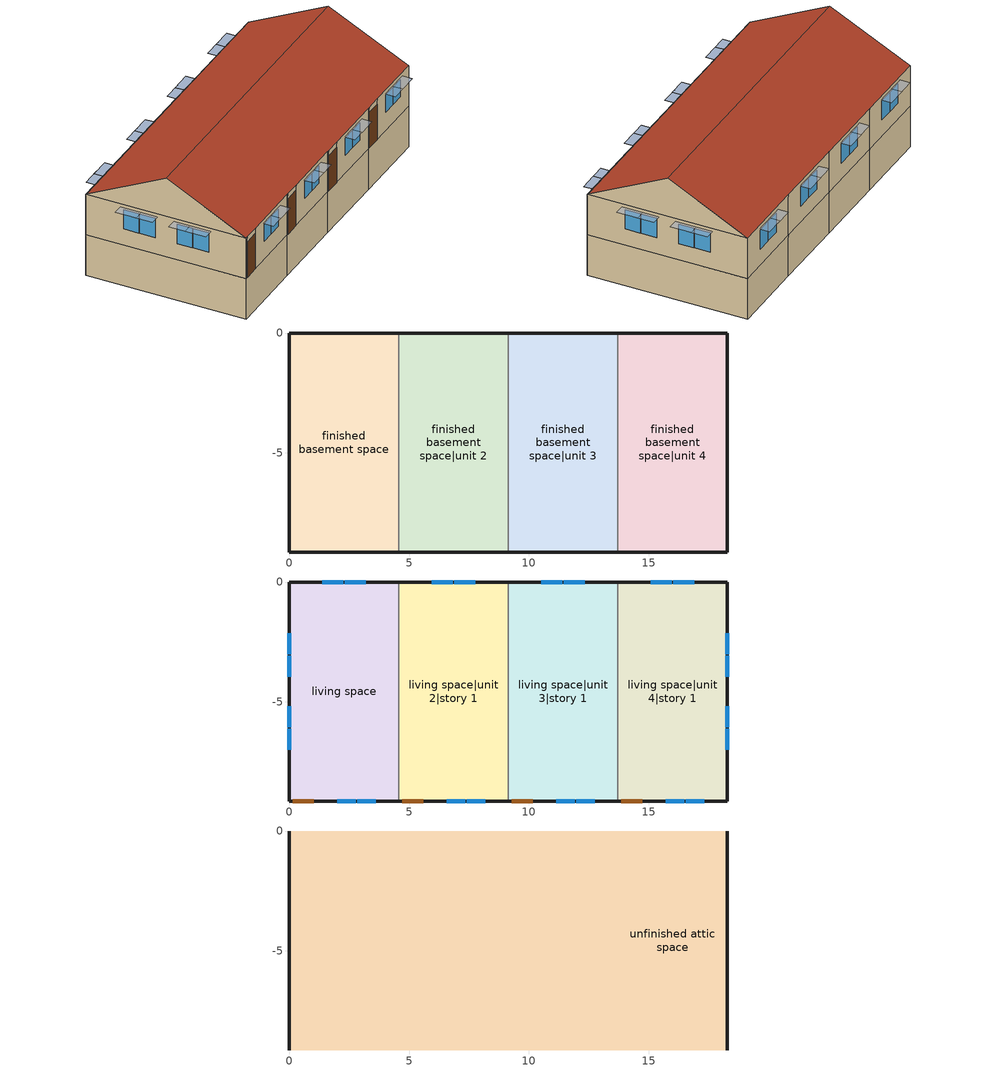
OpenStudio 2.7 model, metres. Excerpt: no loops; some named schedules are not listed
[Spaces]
finished basement space
 floor foundation (FloorFndGrndFinB 1): 0,-9.14 0,0 4.57,0 4.57,-9.14 z-2.44
 wall foundation (WallFndGrndFinB 1): 4.57,0 0,0 0,-9.14 4.57,-9.14 z-2.44:0
 wall to finished basement space|unit 2 (WallIntFinUninsFin): 4.57,-9.14 4.57,0 z-2.44:0
finished basement space|unit 2
 floor foundation (FloorFndGrndFinB): 4.57,-9.14 4.57,0 9.14,0 9.14,-9.14 z-2.44
 wall foundation (WallFndGrndFinB): 4.57,-9.14 9.14,-9.14 / 9.14,0 4.57,0 z-2.44:0
 wall to finished basement space|unit 3 (WallIntFinUninsFin Reversed): 9.14,-9.14 9.14,0 z-2.44:0
finished basement space|unit 3
 floor foundation (FloorFndGrndFinB 2): 9.14,-9.14 9.14,0 13.72,0 13.72,-9.14 z-2.44
 wall foundation (WallFndGrndFinB 2): 9.14,-9.14 13.72,-9.14 / 13.72,0 9.14,0 z-2.44:0
 wall to finished basement space|unit 4 (WallIntFinUninsFin Reversed): 13.72,-9.14 13.72,0 z-2.44:0
finished basement space|unit 4
 floor foundation (FloorFndGrndFinB 3): 13.72,-9.14 13.72,0 18.29,0 18.29,-9.14 z-2.44
 wall foundation (WallFndGrndFinB 3): 13.72,-9.14 18.29,-9.14 18.29,0 13.72,0 z-2.44:0
living space
 floor to finished basement space (FloorFinUninsFin): 0,-9.14 0,0 4.57,0 4.57,-9.14 z0
 wall outside (WallExtInsFin): 4.57,0 0,0 0,-9.14 0.13,-9.14 1.05,-9.14 4.57,-9.14 z0:2.44
 wall to living space|unit 2|story 1 (WallIntFinUninsFin Reversed): 4.57,-9.14 4.57,0 z0:2.44
 window (WindowConstruction): 2,-9.14 2.78,-9.14 / 2.84,-9.14 3.62,-9.14 z1.1:2.13; 3.18,0 2.32,0 / 2.26,0 1.39,0 / 0,-2.15 0,-3.02 / 0,-3.08 0,-3.95 / 0,-5.2 0,-6.07 / 0,-6.13 0,-6.99 z0.98:2.13
 door (Door): 0.15,-9.14 1.02,-9.14 z0:2.13
living space|unit 2|story 1
 floor to finished basement space|unit 2 (FloorFinUninsFin): 4.57,-9.14 4.57,0 9.14,0 9.14,-9.14 z0
 wall outside (WallExtInsFin): 9.14,0 4.57,0 / 4.57,-9.14 4.7,-9.14 5.62,-9.14 9.14,-9.14 z0:2.44
 wall to living space|unit 3|story 1 (WallIntFinUninsFin Reversed): 9.14,-9.14 9.14,0 z0:2.44
 window (WindowConstruction): 6.58,-9.14 7.35,-9.14 / 7.41,-9.14 8.19,-9.14 z1.1:2.13; 7.76,0 6.89,0 / 6.83,0 5.96,0 z0.98:2.13
 door (Door): 4.72,-9.14 5.6,-9.14 z0:2.13
living space|unit 3|story 1
 floor to finished basement space|unit 3 (FloorFinUninsFin): 9.14,-9.14 9.14,0 13.72,0 13.72,-9.14 z0
 wall outside (WallExtInsFin): 13.72,0 9.14,0 / 9.14,-9.14 9.27,-9.14 10.19,-9.14 13.72,-9.14 z0:2.44
 wall to living space|unit 4|story 1 (WallIntFinUninsFin): 13.72,-9.14 13.72,0 z0:2.44
 window (WindowConstruction): 11.15,-9.14 11.92,-9.14 / 11.98,-9.14 12.76,-9.14 z1.1:2.13; 12.33,0 11.46,0 / 11.4,0 10.53,0 z0.98:2.13
 door (Door): 9.3,-9.14 10.17,-9.14 z0:2.13
living space|unit 4|story 1
 floor to finished basement space|unit 4 (FloorFinUninsFin): 13.72,-9.14 13.72,0 18.29,0 18.29,-9.14 z0
 wall outside (WallExtInsFin): 13.72,-9.14 13.84,-9.14 14.76,-9.14 18.29,-9.14 18.29,0 13.72,0 z0:2.44
 window (WindowConstruction): 15.72,-9.14 16.5,-9.14 / 16.56,-9.14 17.33,-9.14 z1.1:2.13; 16.9,0 16.03,0 / 15.97,0 15.1,0 / 18.29,-6.99 18.29,-6.13 / 18.29,-6.07 18.29,-5.2 / 18.29,-3.95 18.29,-3.08 / 18.29,-3.02 18.29,-2.15 z0.98:2.13
 door (Door): 13.87,-9.14 14.74,-9.14 z0:2.13
unfinished attic space
 floor to living space (FloorFinInsUnfinAttic): 4.57,0 4.57,-9.14 0,-9.14 0,0 z2.44
 floor to living space|unit 2|story 1 (FloorFinInsUnfinAttic): 9.14,0 9.14,-9.14 4.57,-9.14 4.57,0 z2.44
 floor to living space|unit 4|story 1 (FloorFinInsUnfinAttic): 18.29,0 18.29,-9.14 13.72,-9.14 13.72,0 z2.44
 floor to living space|unit 3|story 1 (FloorFinInsUnfinAttic): 13.72,0 13.72,-9.14 9.14,-9.14 9.14,0 z2.44
 wall outside (WallExtUninsUnfin): 0,-4.57,4.72 0,0,2.44 0,-9.14,2.44; 18.29,-4.57,4.72 18.29,-9.14,2.44 18.29,0,2.44
 roof outside (RoofUnfinInsExt): 0,-4.57,4.72 18.29,-4.57,4.72 18.29,0,2.44 0,0,2.44; 18.29,-4.57,4.72 0,-4.57,4.72 0,-9.14,2.44 18.29,-9.14,2.44
shading: 11.31,0 12.48,0 12.48,0.61 11.31,0.61 z2.29; 3.77,-9.14 2.69,-9.14 2.69,-9.75 3.77,-9.75 z2.29; 2.16,0 3.34,0 3.34,0.61 2.16,0.61 z2.29; 12.91,-9.14 11.83,-9.14 11.83,-9.75 12.91,-9.75 z2.29; 17.48,-9.14 16.4,-9.14 16.4,-9.75 17.48,-9.75 z2.29; 6.74,0 7.91,0 7.91,0.61 6.74,0.61 z2.29; 7.5,-9.14 6.42,-9.14 6.42,-9.75 7.5,-9.75 z2.29; 16.65,-9.14 15.57,-9.14 15.57,-9.75 16.65,-9.75 z2.29; 0,-7.15 0,-5.97 -0.61,-5.97 -0.61,-7.15 z2.29; 12.08,-9.14 11,-9.14 11,-9.75 12.08,-9.75 z2.29; 8.34,-9.14 7.26,-9.14 7.26,-9.75 8.34,-9.75 z2.29; 2.93,-9.14 1.85,-9.14 1.85,-9.75 2.93,-9.75 z2.29; 1.24,0 2.41,0 2.41,0.61 1.24,0.61 z2.29; 5.81,0 6.98,0 6.98,0.61 5.81,0.61 z2.29; 15.88,0 17.05,0 17.05,0.61 15.88,0.61 z2.29; 0,-6.22 0,-5.05 -0.61,-5.05 -0.61,-6.22 z2.29; 14.95,0 16.12,0 16.12,0.61 14.95,0.61 z2.29; 10.38,0 11.55,0 11.55,0.61 10.38,0.61 z2.29; 0,-3.17 0,-2 -0.61,-2 -0.61,-3.17 z2.29; 0,-4.1 0,-2.93 -0.61,-2.93 -0.61,-4.1 z2.29; 18.29,-5.97 18.29,-7.15 18.9,-7.15 18.9,-5.97 z2.29; 18.29,-5.05 18.29,-6.22 18.9,-6.22 18.9,-5.05 z2.29; 18.29,-2.93 18.29,-4.1 18.9,-4.1 18.9,-2.93 z2.29; 18.29,-2 18.29,-3.17 18.9,-3.17 18.9,-2 z2.29
[Building]
Building 1: North Axis {deg}=0; Standards Number of Stories=2; Standards Number of Above Ground Stories=1; Standards Building Type=singlefamilyattached; Standards Number of Living Units=4
[Site]
Denver Intl Ap_CO_USA: Latitude {deg}=39.83; Longitude {deg}=-104.65; Time Zone {hr}=-7; Elevation {m}=1650; Terrain=Suburbs
[ClimateZones]
Climate Zone Institution Name 2=Building America; Climate Zone Document Year 2=0; Climate Zone Value 2=Cold
[Site:WaterMainsTemperature]
Calculation Method=Correlation; Annual Average Outdoor Air Temperature {C}=10.8753; Maximum Difference In Monthly Average Outdoor Air Temperatures {deltaC}=23.1524
[Site:GroundTemperature:Deep]
10.8753, 10.8753, 10.8753, 10.8753, 10.8753, 10.8753, 10.8753, 10.8753, 10.8753, 10.8753, 10.8753, 10.8753
[Material] Roughness=Rough
Name | Thickness {m} | Conductivity {W/m-K} | Density {kg/m3} | Specific Heat {J/kg-K} | Thermal Absorptance | Solar Absorptance | Visible Absorptance
FloorUAAdditionalCeilingIns | 0.12827 | 0.0411113 | 16.02 | 1046.75
FloorUATrussandIns | 0.0889 | 0.0436674 | 50.7834 | 1165.1
Drywall 0.5 in. | 0.0127 | 0.160291 | 801 | 837.4 | 0.9 | 0.5 | 0.1
Asphalt Shingles, Medium | 0.009525 | 0.162714 | 1121.4 | 1465.45 | 0.91 | 0.85 | 0.85
RoofSheathing | 0.01905 | 0.115458 | 512.64 | 1214.23
RoofUARoofIns | 0.18415 | 8.02397 | 37.0049 | 1207.88
FoundationIntVertIns; FoundationIntVertIns 1; FoundationIntVertIns 2; FoundationIntVertIns 3 | 0.00233153 | 0.029427 | 32.04 | 1214.23
FoundationExtVertIns; FoundationExtVertIns 1; FoundationExtVertIns 2; FoundationExtVertIns 3 | 0.051816 | 0.029427 | 32.04 | 1214.23
Concrete 8.0 in. | 0.2032 | 1.31141 | 2242.8 | 837.4 | 0.9
Concrete 4.0 in. | 0.1016 | 1.31141 | 2242.8 | 837.4 | 0.9
FloorFinStudAndAirFloor | 0.1397 | 0.557395 | 67.691 | 1210.98
Wood Floor | 0.015875 | 0.115458 | 544.68 | 1214.23
Floor Covering | 0.0127 | 0.0433444 | 54.468 | 1339.84 | 0.9 | 0.9
Vinyl, Light | 0.009525 | 0.089435 | 177.822 | 1046.75 | 0.9 | 0.3 | 0.3
WallSheathing | 0.0127 | 0.115458 | 512.64 | 1214.23
WallStudAndCavity | 0.0889 | 0.054245 | 162.403 | 1178.92
WallStudAndCavity 1 | 0.0889 | 0.393744 | 83.0341 | 1211.67
WallStudAndCavity 2 | 0.0889 | 0.396154 | 83.0341 | 1211.67
residential furniture material finished basement space|unit 2 | 0.1524 | 0.115458 | 640.8 | 1214.23 | 0.9 | 0.6 | 0.1
DoorMaterial | 0.04445 | 0.0612267 | 512.64 | 1214.23
[Construction]
FloorFinInsUnfinAttic: FloorUAAdditionalCeilingIns, FloorUATrussandIns, Drywall 0.5 in.
RoofUnfinInsExt: Asphalt Shingles, Medium, RoofSheathing, RoofUARoofIns
WallFndGrndFinB; WallFndGrndFinB 1; WallFndGrndFinB 2; WallFndGrndFinB 3: Concrete 8.0 in.
FloorFndGrndFinB; FloorFndGrndFinB 1; FloorFndGrndFinB 2; FloorFndGrndFinB 3: Concrete 4.0 in.
FloorFinUninsFin: Drywall 0.5 in., FloorFinStudAndAirFloor, RoofSheathing, Wood Floor, Floor Covering
WallExtInsFin: Vinyl, Light, WallSheathing, WallStudAndCavity, Drywall 0.5 in.
WallExtUninsUnfin: Vinyl, Light, WallSheathing, WallStudAndCavity 1
WallIntFinUninsFin: Vinyl, Light, WallStudAndCavity 2, Drywall 0.5 in.
WallIntFinUninsFin Reversed: Drywall 0.5 in., WallStudAndCavity 2, Vinyl, Light
residential furniture construction finished basement space|unit 2; residential furniture construction living space; residential furniture construction living space|unit 2|story 1; residential furniture construction living space|unit 4|story 1; residential furniture construction living space|unit 3|story 1; residential furniture construction finished basement space; residential furniture construction finished basement space|unit 3; residential furniture construction finished basement space|unit 4: residential furniture material finished basement space|unit 2
WindowConstruction: WindowMaterial
Door: DoorMaterial
[WindowMaterial:Shade]
CoolingShade: Solar Transmittance=0.999; Solar Reflectance=0.00099; Visible Transmittance=0.999; Visible Reflectance=0.00099; Thermal Hemispherical Emissivity=1e-005; Thermal Transmittance=0.999; Thickness {m}=0.0001; Conductivity {W/m-K}=10000; Shade to Glass Distance {m}=0.001; Top Opening Multiplier=0; Bottom Opening Multiplier=0; Left-Side Opening Multiplier=0; Right-Side Opening Multiplier=0; Airflow Permeability=0
[WindowMaterial:SimpleGlazingSystem]
WindowMaterial: U-Factor {W/m2-K}=2.10086; Solar Heat Gain Coefficient=0.21
[ThermalZone] Use Ideal Air Loads=No
Name | Thermostat
living zone | living zone temperature setpoint
living zone|unit 2 | living zone|unit 2 temperature setpoint
living zone|unit 3 | living zone|unit 3 temperature setpoint
living zone|unit 4 | living zone|unit 4 temperature setpoint
finished basement zone | finished basement zone temperature setpoint
finished basement zone|unit 2 | finished basement zone|unit 2 temperature setpoint
finished basement zone|unit 3 | finished basement zone|unit 3 temperature setpoint
finished basement zone|unit 4 | finished basement zone|unit 4 temperature setpoint
unfinished attic zone
[Sizing:Zone]
unfinished attic zone: Zone Cooling Design Supply Air Temperature Input Method=SupplyAirTemperature; Zone Cooling Design Supply Air Temperature {C}=14; Zone Cooling Design Supply Air Temperature Difference {deltaC}=11.11; Zone Heating Design Supply Air Temperature Input Method=SupplyAirTemperature; Zone Heating Design Supply Air Temperature {C}=40; Zone Heating Design Supply Air Temperature Difference {deltaC}=11.11; Zone Cooling Design Supply Air Humidity Ratio {kg-H2O/kg-air}=0.0085; Zone Heating Design Supply Air Humidity Ratio {kg-H2O/kg-air}=0.008; Cooling Design Air Flow Method=DesignDay; Heating Design Air Flow Method=DesignDay; Account for Dedicated Outdoor Air System=No; Dedicated Outdoor Air System Control Strategy=NeutralSupplyAir; Dedicated Outdoor Air Low Setpoint Temperature for Design {C}=autosize; Dedicated Outdoor Air High Setpoint Temperature for Design {C}=autosize
[Space]
Name | Space Type | Thermal Zone | Building Unit
living space | Space Type 1 | living zone | unit 1
living space|unit 2|story 1 | Space Type 1 | living zone|unit 2 | unit 2
living space|unit 3|story 1 | Space Type 1 | living zone|unit 3 | unit 3
living space|unit 4|story 1 | Space Type 1 | living zone|unit 4 | unit 4
finished basement space | Space Type 2 | finished basement zone | unit 1
finished basement space|unit 2 | Space Type 2 | finished basement zone|unit 2 | unit 2
finished basement space|unit 3 | Space Type 2 | finished basement zone|unit 3 | unit 3
finished basement space|unit 4 | Space Type 2 | finished basement zone|unit 4 | unit 4
unfinished attic space | Space Type 3 | unfinished attic zone
[SpaceType]
Name | Standards Space Type
Space Type 1 | living
Space Type 2 | finished basement
Space Type 3 | unfinished attic
[BuildingUnit] Building Unit Type=Residential
unit 1; unit 2; unit 3; unit 4
[Foundation:Kiva] Interior Vertical Insulation Depth {m}=2.4384; Exterior Vertical Insulation Depth {m}=2.4384; Wall Height Above Grade {m}=0.2032; Wall Depth Below Slab {m}=0.2032
Name | Interior Vertical Insulation Material | Exterior Vertical Insulation Material
Foundation Kiva 1 | FoundationIntVertIns | FoundationExtVertIns
Foundation Kiva 2 | FoundationIntVertIns 1 | FoundationExtVertIns 1
Foundation Kiva 3 | FoundationIntVertIns 2 | FoundationExtVertIns 2
Foundation Kiva 4 | FoundationIntVertIns 3 | FoundationExtVertIns 3
[Foundation:Kiva:Settings]
Soil Conductivity {W/m-K}=1.731; Soil Density {kg/m3}=1842.3; Soil Specific Heat {J/kg-K}=418.7; Ground Solar Absorptivity=0.9; Ground Thermal Absorptivity=0.9; Ground Surface Roughness {m}=0.03; Far-Field Width {m}=40; Deep-Ground Boundary Condition=ZeroFlux; Deep-Ground Depth {m}=40; Minimum Cell Dimension {m}=0.02; Maximum Cell Growth Coefficient=1.5; Simulation Timestep=Hourly
[SurfaceProperty:ExposedFoundationPerimeter] Exposed Perimeter Calculation Method=TotalExposedPerimeter
Name | Total Exposed Perimeter {m}
Surface 55; Surface 61 | 9.144
Surface 45; Surface 67 | 18.288
[InternalMass:Definition] Design Level Calculation Method=SurfaceArea; Surface Area {m2}=16.7225
Name | Construction
residential furniture mass finished basement space|unit 2 | residential furniture construction finished basement space|unit 2
residential furniture mass living space | residential furniture construction living space
residential furniture mass living space|unit 2|story 1 | residential furniture construction living space|unit 2|story 1
residential furniture mass living space|unit 4|story 1 | residential furniture construction living space|unit 4|story 1
residential furniture mass living space|unit 3|story 1 | residential furniture construction living space|unit 3|story 1
residential furniture mass finished basement space | residential furniture construction finished basement space
residential furniture mass finished basement space|unit 3 | residential furniture construction finished basement space|unit 3
residential furniture mass finished basement space|unit 4 | residential furniture construction finished basement space|unit 4
[InternalMass] Multiplier=1
Name | Internal Mass Definition | Space or SpaceType
residential furniture mass finished basement space|unit 2 | residential furniture mass finished basement space|unit 2 | finished basement space|unit 2
residential furniture mass living space | residential furniture mass living space | living space
residential furniture mass living space|unit 2|story 1 | residential furniture mass living space|unit 2|story 1 | living space|unit 2|story 1
residential furniture mass living space|unit 4|story 1 | residential furniture mass living space|unit 4|story 1 | living space|unit 4|story 1
residential furniture mass living space|unit 3|story 1 | residential furniture mass living space|unit 3|story 1 | living space|unit 3|story 1
residential furniture mass finished basement space | residential furniture mass finished basement space | finished basement space
residential furniture mass finished basement space|unit 3 | residential furniture mass finished basement space|unit 3 | finished basement space|unit 3
residential furniture mass finished basement space|unit 4 | residential furniture mass finished basement space|unit 4 | finished basement space|unit 4
[ShadingControl]
WindowShadingControl: Shading Type=InteriorShade; Shading Device Material=CoolingShade; Shading Control Type=OnIfScheduleAllows; Schedule=Window shading schedule; Shading Control Is Scheduled=Yes
[ThermostatSetpoint:DualSetpoint] Heating Setpoint Temperature Schedule=residential heating setpoint; Cooling Setpoint Temperature Schedule=residential cooling setpoint
living zone temperature setpoint; finished basement zone|unit 3 temperature setpoint; finished basement zone temperature setpoint; finished basement zone|unit 2 temperature setpoint; finished basement zone|unit 4 temperature setpoint; living zone|unit 2 temperature setpoint; living zone|unit 3 temperature setpoint; living zone|unit 4 temperature setpoint
[SpaceInfiltration:EffectiveLeakageArea]
res infil|unfinished attic space: Space or SpaceType=unfinished attic space; Schedule=Always On Discrete; Effective Air Leakage Area {cm2}=5568.61; Stack Coefficient=0.000158866; Wind Coefficient=7.66677e-05
[EnergyManagementSystem:Sensor]
Name | Output Variable or Output Meter | Output Variable or Output Meter Index Key
res_nv_pb_s | Site Outdoor Air Barometric Pressure
res_af_vw_s | Site Wind Speed
res_nv_wt_s | Site Outdoor Air Humidity Ratio
res_nv_1_nva_s | Schedule Value | res nv_1 avail schedule
res_nv_1_sp_s | Schedule Value | res nv_1 temp schedule
res_infil_1_range_sch_s | Schedule Value | res mv_1 range exhaust schedule
res_infil_1_bath_sch_s | Schedule Value | res mv_1 bath exhaust schedule
res_infil_1_wh_sch_s; res_infil_2_wh_sch_s; res_infil_3_wh_sch_s; res_infil_4_wh_sch_s | Schedule Value | Always On Discrete
res_nv_2_nva_s | Schedule Value | res nv_2 avail schedule
res_nv_2_sp_s | Schedule Value | res nv_2 temp schedule
res_infil_2_range_sch_s | Schedule Value | res mv_2 range exhaust schedule
res_infil_2_bath_sch_s | Schedule Value | res mv_2 bath exhaust schedule
res_nv_3_nva_s | Schedule Value | res nv_3 avail schedule
res_nv_3_sp_s | Schedule Value | res nv_3 temp schedule
res_infil_3_range_sch_s | Schedule Value | res mv_3 range exhaust schedule
res_infil_3_bath_sch_s | Schedule Value | res mv_3 bath exhaust schedule
res_nv_4_nva_s | Schedule Value | res nv_4 avail schedule
res_nv_4_sp_s | Schedule Value | res nv_4 temp schedule
res_infil_4_range_sch_s | Schedule Value | res mv_4 range exhaust schedule
res_infil_4_bath_sch_s | Schedule Value | res mv_4 bath exhaust schedule
[SpaceInfiltration:DesignFlowRate] Schedule=Always On Discrete; Design Flow Rate Calculation Method=Flow/Space; Design Flow Rate {m3/s}=0
Name | Space or SpaceType
res nv_1 flow; res infil_1 flow | living space
res nv_2 flow; res infil_2 flow | living space|unit 2|story 1
res nv_3 flow; res infil_3 flow | living space|unit 3|story 1
res nv_4 flow; res infil_4 flow | living space|unit 4|story 1
[EnergyManagementSystem:Actuator]
Name | Actuated Component | Actuated Component Type | Actuated Component Control Type
res_nv_1_flow_act | res nv_1 flow | Zone Infiltration | Air Exchange Flow Rate
res_infil_1_house_fan_act | res infil_1 house fan | ElectricEquipment | Electric Power Level
res_infil_1_range_fan_act | res infil_1 range fan | ElectricEquipment | Electric Power Level
res_infil_1_bath_fan_act | res infil_1 bath fan | ElectricEquipment | Electric Power Level
res_infil_1_flow_act | res infil_1 flow | Zone Infiltration | Air Exchange Flow Rate
res_nv_2_flow_act | res nv_2 flow | Zone Infiltration | Air Exchange Flow Rate
res_infil_2_house_fan_act | res infil_2 house fan | ElectricEquipment | Electric Power Level
res_infil_2_range_fan_act | res infil_2 range fan | ElectricEquipment | Electric Power Level
res_infil_2_bath_fan_act | res infil_2 bath fan | ElectricEquipment | Electric Power Level
res_infil_2_flow_act | res infil_2 flow | Zone Infiltration | Air Exchange Flow Rate
res_nv_3_flow_act | res nv_3 flow | Zone Infiltration | Air Exchange Flow Rate
res_infil_3_house_fan_act | res infil_3 house fan | ElectricEquipment | Electric Power Level
res_infil_3_range_fan_act | res infil_3 range fan | ElectricEquipment | Electric Power Level
res_infil_3_bath_fan_act | res infil_3 bath fan | ElectricEquipment | Electric Power Level
res_infil_3_flow_act | res infil_3 flow | Zone Infiltration | Air Exchange Flow Rate
res_nv_4_flow_act | res nv_4 flow | Zone Infiltration | Air Exchange Flow Rate
res_infil_4_house_fan_act | res infil_4 house fan | ElectricEquipment | Electric Power Level
res_infil_4_range_fan_act | res infil_4 range fan | ElectricEquipment | Electric Power Level
res_infil_4_bath_fan_act | res infil_4 bath fan | ElectricEquipment | Electric Power Level
res_infil_4_flow_act | res infil_4 flow | Zone Infiltration | Air Exchange Flow Rate
[EnergyManagementSystem:Program]
res_nv_1_program: Set Tdiff = res_af_1_tin_s-res_af_1_tt_s; Set dT = (@Abs Tdiff); Set pt = (@RhFnTdbWPb res_af_1_tt_s res_nv_wt_s res_nv_pb_s); Set NVA = 3018.4293253412534; Set Cs = 8.963020389461627e-05; Set Cw = 0.00019952631717120038; Set MNV = 0.56633693184; Set MHR = 0.0115; Set MRH = 0.7; Set temp1 = (res_nv_1_nva_s*NVA); Set SGNV = temp1*((((Cs*dT)+(Cw*(res_af_vw_s^2)))^0.5)/1000); If (res_nv_wt_s<MHR) && (pt<MRH) && (res_af_1_tin_s>res_nv_1_sp_s); Set temp2 = (res_af_1_tin_s-res_nv_1_sp_s); Set NVadj1 = temp2/(res_af_1_tin_s-res_af_1_tt_s); Set NVadj2 = (@Min NVadj1 1); Set NVadj3 = (@Max NVadj2 0); Set NVadj = SGNV*NVadj3; Set res_nv_1_flow_act = (@Min NVadj MNV); Else; Set res_nv_1_flow_act = 0; EndIf
res_ds_1_program: Set res_ds_1_lk_sup_fan_equiv = 0; Set res_ds_1_lk_ret_fan_equiv = 0
res_infil_1_program: Set p_m = 0.14; Set p_s = 0.22; Set s_m = 270; Set s_s = 370; Set z_m = 9.99744; Set z_s = 2.4384; Set f_t = (((s_m/z_m)^p_m)*((z_s/s_s)^p_s)); Set Tdiff = res_af_1_tin_s-res_af_1_tt_s; Set dT = @Abs Tdiff; Set c = 0.0209; Set Cs = 0.0471; Set Cw = 0.1406; Set n = 0.67; Set sft = (f_t*0.9); Set temp1 = ((c*Cw)*((sft*res_af_vw_s)^(2*n)))^2; Set Qn = (((c*Cs*(dT^n))^2)+temp1)^0.5; Set Tdiff = res_af_1_tin_s-res_af_1_tt_s; Set dT = @Abs Tdiff; Set QWHV = res_infil_1_wh_sch_s*0.0184; Set Qrange = res_infil_1_range_sch_s*0.0472; Set Qdryer = 0.0; Set Qbath = res_infil_1_bath_sch_s*0.0472; Set QhpwhOut = 0; Set QhpwhIn = 0; Set QductsOut = res_ds_1_lk_ret_fan_equiv; Set QductsIn = res_ds_1_lk_sup_fan_equiv; Set Qout = QWHV+Qrange+Qbath+Qdryer+QhpwhOut+QductsOut; Set Qin = QhpwhIn+QductsIn; Set Qu = (@Abs (Qout-Qin)); Set Qb = (@Min Qout Qin); Set faneff_wh = 0.9438948864000002; Set res_infil_1_house_fan_act = (QWHV*300)/faneff_wh; Set faneff_sp = 0.4719474432000001; Set res_infil_1_range_fan_act = (Qrange*300)/faneff_sp; Set res_infil_1_bath_fan_act = (Qbath*300)/faneff_sp; Set Q_acctd_for_elsewhere = QhpwhOut+QhpwhIn+QductsOut+QductsIn; Set res_infil_1_flow_act = (((Qu^2)+(Qn^2))^0.5)-Q_acctd_for_elsewhere; Set res_infil_1_flow_act = (@Max res_infil_1_flow_act 0)
res_nv_2_program: Set Tdiff = res_af_2_tin_s-res_af_2_tt_s; Set dT = (@Abs Tdiff); Set pt = (@RhFnTdbWPb res_af_2_tt_s res_nv_wt_s res_nv_pb_s); Set NVA = 1429.1184394532572; Set Cs = 8.963020389461627e-05; Set Cw = 0.00019952631717120038; Set MNV = 0.56633693184; Set MHR = 0.0115; Set MRH = 0.7; Set temp1 = (res_nv_2_nva_s*NVA); Set SGNV = temp1*((((Cs*dT)+(Cw*(res_af_vw_s^2)))^0.5)/1000); If (res_nv_wt_s<MHR) && (pt<MRH) && (res_af_2_tin_s>res_nv_2_sp_s); Set temp2 = (res_af_2_tin_s-res_nv_2_sp_s); Set NVadj1 = temp2/(res_af_2_tin_s-res_af_2_tt_s); Set NVadj2 = (@Min NVadj1 1); Set NVadj3 = (@Max NVadj2 0); Set NVadj = SGNV*NVadj3; Set res_nv_2_flow_act = (@Min NVadj MNV); Else; Set res_nv_2_flow_act = 0; EndIf
res_ds_2_program: Set res_ds_2_lk_sup_fan_equiv = 0; Set res_ds_2_lk_ret_fan_equiv = 0
res_infil_2_program: Set p_m = 0.14; Set p_s = 0.22; Set s_m = 270; Set s_s = 370; Set z_m = 9.99744; Set z_s = 2.4384; Set f_t = (((s_m/z_m)^p_m)*((z_s/s_s)^p_s)); Set Tdiff = res_af_2_tin_s-res_af_2_tt_s; Set dT = @Abs Tdiff; Set c = 0.0104; Set Cs = 0.0471; Set Cw = 0.1406; Set n = 0.67; Set sft = (f_t*0.9); Set temp1 = ((c*Cw)*((sft*res_af_vw_s)^(2*n)))^2; Set Qn = (((c*Cs*(dT^n))^2)+temp1)^0.5; Set Tdiff = res_af_2_tin_s-res_af_2_tt_s; Set dT = @Abs Tdiff; Set QWHV = res_infil_2_wh_sch_s*0.0184; Set Qrange = res_infil_2_range_sch_s*0.0472; Set Qdryer = 0.0; Set Qbath = res_infil_2_bath_sch_s*0.0472; Set QhpwhOut = 0; Set QhpwhIn = 0; Set QductsOut = res_ds_2_lk_ret_fan_equiv; Set QductsIn = res_ds_2_lk_sup_fan_equiv; Set Qout = QWHV+Qrange+Qbath+Qdryer+QhpwhOut+QductsOut; Set Qin = QhpwhIn+QductsIn; Set Qu = (@Abs (Qout-Qin)); Set Qb = (@Min Qout Qin); Set faneff_wh = 0.9438948864000002; Set res_infil_2_house_fan_act = (QWHV*300)/faneff_wh; Set faneff_sp = 0.4719474432000001; Set res_infil_2_range_fan_act = (Qrange*300)/faneff_sp; Set res_infil_2_bath_fan_act = (Qbath*300)/faneff_sp; Set Q_acctd_for_elsewhere = QhpwhOut+QhpwhIn+QductsOut+QductsIn; Set res_infil_2_flow_act = (((Qu^2)+(Qn^2))^0.5)-Q_acctd_for_elsewhere; Set res_infil_2_flow_act = (@Max res_infil_2_flow_act 0)
res_nv_3_program: Set Tdiff = res_af_3_tin_s-res_af_3_tt_s; Set dT = (@Abs Tdiff); Set pt = (@RhFnTdbWPb res_af_3_tt_s res_nv_wt_s res_nv_pb_s); Set NVA = 1429.1184394533589; Set Cs = 8.963020389461627e-05; Set Cw = 0.00019952631717120038; Set MNV = 0.56633693184; Set MHR = 0.0115; Set MRH = 0.7; Set temp1 = (res_nv_3_nva_s*NVA); Set SGNV = temp1*((((Cs*dT)+(Cw*(res_af_vw_s^2)))^0.5)/1000); If (res_nv_wt_s<MHR) && (pt<MRH) && (res_af_3_tin_s>res_nv_3_sp_s); Set temp2 = (res_af_3_tin_s-res_nv_3_sp_s); Set NVadj1 = temp2/(res_af_3_tin_s-res_af_3_tt_s); Set NVadj2 = (@Min NVadj1 1); Set NVadj3 = (@Max NVadj2 0); Set NVadj = SGNV*NVadj3; Set res_nv_3_flow_act = (@Min NVadj MNV); Else; Set res_nv_3_flow_act = 0; EndIf
res_ds_3_program: Set res_ds_3_lk_sup_fan_equiv = 0; Set res_ds_3_lk_ret_fan_equiv = 0
res_infil_3_program: Set p_m = 0.14; Set p_s = 0.22; Set s_m = 270; Set s_s = 370; Set z_m = 9.99744; Set z_s = 2.4384; Set f_t = (((s_m/z_m)^p_m)*((z_s/s_s)^p_s)); Set Tdiff = res_af_3_tin_s-res_af_3_tt_s; Set dT = @Abs Tdiff; Set c = 0.0104; Set Cs = 0.0471; Set Cw = 0.1406; Set n = 0.67; Set sft = (f_t*0.9); Set temp1 = ((c*Cw)*((sft*res_af_vw_s)^(2*n)))^2; Set Qn = (((c*Cs*(dT^n))^2)+temp1)^0.5; Set Tdiff = res_af_3_tin_s-res_af_3_tt_s; Set dT = @Abs Tdiff; Set QWHV = res_infil_3_wh_sch_s*0.0184; Set Qrange = res_infil_3_range_sch_s*0.0472; Set Qdryer = 0.0; Set Qbath = res_infil_3_bath_sch_s*0.0472; Set QhpwhOut = 0; Set QhpwhIn = 0; Set QductsOut = res_ds_3_lk_ret_fan_equiv; Set QductsIn = res_ds_3_lk_sup_fan_equiv; Set Qout = QWHV+Qrange+Qbath+Qdryer+QhpwhOut+QductsOut; Set Qin = QhpwhIn+QductsIn; Set Qu = (@Abs (Qout-Qin)); Set Qb = (@Min Qout Qin); Set faneff_wh = 0.9438948864000002; Set res_infil_3_house_fan_act = (QWHV*300)/faneff_wh; Set faneff_sp = 0.4719474432000001; Set res_infil_3_range_fan_act = (Qrange*300)/faneff_sp; Set res_infil_3_bath_fan_act = (Qbath*300)/faneff_sp; Set Q_acctd_for_elsewhere = QhpwhOut+QhpwhIn+QductsOut+QductsIn; Set res_infil_3_flow_act = (((Qu^2)+(Qn^2))^0.5)-Q_acctd_for_elsewhere; Set res_infil_3_flow_act = (@Max res_infil_3_flow_act 0)
res_nv_4_program: Set Tdiff = res_af_4_tin_s-res_af_4_tt_s; Set dT = (@Abs Tdiff); Set pt = (@RhFnTdbWPb res_af_4_tt_s res_nv_wt_s res_nv_pb_s); Set NVA = 3018.4293253412743; Set Cs = 8.963020389461627e-05; Set Cw = 0.00019952631717120038; Set MNV = 0.5663369318400001; Set MHR = 0.0115; Set MRH = 0.7; Set temp1 = (res_nv_4_nva_s*NVA); Set SGNV = temp1*((((Cs*dT)+(Cw*(res_af_vw_s^2)))^0.5)/1000); If (res_nv_wt_s<MHR) && (pt<MRH) && (res_af_4_tin_s>res_nv_4_sp_s); Set temp2 = (res_af_4_tin_s-res_nv_4_sp_s); Set NVadj1 = temp2/(res_af_4_tin_s-res_af_4_tt_s); Set NVadj2 = (@Min NVadj1 1); Set NVadj3 = (@Max NVadj2 0); Set NVadj = SGNV*NVadj3; Set res_nv_4_flow_act = (@Min NVadj MNV); Else; Set res_nv_4_flow_act = 0; EndIf
res_ds_4_program: Set res_ds_4_lk_sup_fan_equiv = 0; Set res_ds_4_lk_ret_fan_equiv = 0
res_infil_4_program: Set p_m = 0.14; Set p_s = 0.22; Set s_m = 270; Set s_s = 370; Set z_m = 9.99744; Set z_s = 2.4384; Set f_t = (((s_m/z_m)^p_m)*((z_s/s_s)^p_s)); Set Tdiff = res_af_4_tin_s-res_af_4_tt_s; Set dT = @Abs Tdiff; Set c = 0.0209; Set Cs = 0.0471; Set Cw = 0.1406; Set n = 0.67; Set sft = (f_t*0.9); Set temp1 = ((c*Cw)*((sft*res_af_vw_s)^(2*n)))^2; Set Qn = (((c*Cs*(dT^n))^2)+temp1)^0.5; Set Tdiff = res_af_4_tin_s-res_af_4_tt_s; Set dT = @Abs Tdiff; Set QWHV = res_infil_4_wh_sch_s*0.0184; Set Qrange = res_infil_4_range_sch_s*0.0472; Set Qdryer = 0.0; Set Qbath = res_infil_4_bath_sch_s*0.0472; Set QhpwhOut = 0; Set QhpwhIn = 0; Set QductsOut = res_ds_4_lk_ret_fan_equiv; Set QductsIn = res_ds_4_lk_sup_fan_equiv; Set Qout = QWHV+Qrange+Qbath+Qdryer+QhpwhOut+QductsOut; Set Qin = QhpwhIn+QductsIn; Set Qu = (@Abs (Qout-Qin)); Set Qb = (@Min Qout Qin); Set faneff_wh = 0.9438948864000002; Set res_infil_4_house_fan_act = (QWHV*300)/faneff_wh; Set faneff_sp = 0.4719474432000001; Set res_infil_4_range_fan_act = (Qrange*300)/faneff_sp; Set res_infil_4_bath_fan_act = (Qbath*300)/faneff_sp; Set Q_acctd_for_elsewhere = QhpwhOut+QhpwhIn+QductsOut+QductsIn; Set res_infil_4_flow_act = (((Qu^2)+(Qn^2))^0.5)-Q_acctd_for_elsewhere; Set res_infil_4_flow_act = (@Max res_infil_4_flow_act 0)
[ElectricEquipment:Definition] Design Level Calculation Method=EquipmentLevel; Design Level {W}=0; Fraction Latent=0; Fraction Radiant=0; Fraction Lost=1
res infil_1 house fan; res infil_1 range fan; res infil_1 bath fan; res infil_2 house fan; res infil_2 range fan; res infil_2 bath fan; res infil_3 house fan; res infil_3 range fan; res infil_3 bath fan; res infil_4 house fan; res infil_4 range fan; res infil_4 bath fan
[ElectricEquipment] Schedule=Always On Discrete
Name | Electric Equipment Definition | Space or SpaceType
res infil_1 house fan | res infil_1 house fan | living space
res infil_1 range fan | res infil_1 range fan | living space
res infil_1 bath fan | res infil_1 bath fan | living space
res infil_2 house fan | res infil_2 house fan | living space|unit 2|story 1
res infil_2 range fan | res infil_2 range fan | living space|unit 2|story 1
res infil_2 bath fan | res infil_2 bath fan | living space|unit 2|story 1
res infil_3 house fan | res infil_3 house fan | living space|unit 3|story 1
res infil_3 range fan | res infil_3 range fan | living space|unit 3|story 1
res infil_3 bath fan | res infil_3 bath fan | living space|unit 3|story 1
res infil_4 house fan | res infil_4 house fan | living space|unit 4|story 1
res infil_4 range fan | res infil_4 range fan | living space|unit 4|story 1
res infil_4 bath fan | res infil_4 bath fan | living space|unit 4|story 1
[EnergyManagementSystem:ProgramCallingManager]
res af_1 program calling manager: BeginTimestepBeforePredictor; res_infil_1_program; res_nv_1_program
res ds_1 program calling manager: EndOfSystemTimestepAfterHVACReporting; res_ds_1_program
res af_2 program calling manager: BeginTimestepBeforePredictor; res_infil_2_program; res_nv_2_program
res ds_2 program calling manager: EndOfSystemTimestepAfterHVACReporting; res_ds_2_program
res af_3 program calling manager: BeginTimestepBeforePredictor; res_infil_3_program; res_nv_3_program
res ds_3 program calling manager: EndOfSystemTimestepAfterHVACReporting; res_ds_3_program
res af_4 program calling manager: BeginTimestepBeforePredictor; res_infil_4_program; res_nv_4_program
res ds_4 program calling manager: EndOfSystemTimestepAfterHVACReporting; res_ds_4_program
[Schedule:Ruleset]
Name | Default Day Schedule | Summer Design Day Schedule | Winter Design Day Schedule
Window shading schedule | Schedule Day 9
residential heating setpoint | Schedule Day 4 | residential heating setpoint summer design | residential heating setpoint winter design
residential cooling setpoint | Schedule Day 5 | residential cooling setpoint summer design | residential cooling setpoint winter design
res nv_1 temp schedule | Schedule Day 2
res nv_1 avail schedule | Schedule Day 3
res mv_1 range exhaust schedule | Schedule Day 8 | res mv_1 range exhaust schedule summer design | res mv_1 range exhaust schedule winter design
res mv_1 bath exhaust schedule | Schedule Day 11 | res mv_1 bath exhaust schedule summer design | res mv_1 bath exhaust schedule winter design
res nv_2 temp schedule | Schedule Day 12
res nv_2 avail schedule | Schedule Day 13
res mv_2 range exhaust schedule | Schedule Day 16 | res mv_2 range exhaust schedule summer design | res mv_2 range exhaust schedule winter design
res mv_2 bath exhaust schedule | Schedule Day 17 | res mv_2 bath exhaust schedule summer design | res mv_2 bath exhaust schedule winter design
res nv_3 temp schedule | Schedule Day 18
res nv_3 avail schedule | Schedule Day 19
res mv_3 range exhaust schedule | Schedule Day 22 | res mv_3 range exhaust schedule summer design | res mv_3 range exhaust schedule winter design
res mv_3 bath exhaust schedule | Schedule Day 23 | res mv_3 bath exhaust schedule summer design | res mv_3 bath exhaust schedule winter design
res nv_4 temp schedule | Schedule Day 24
res nv_4 avail schedule | Schedule Day 25
res mv_4 range exhaust schedule | Schedule Day 28 | res mv_4 range exhaust schedule summer design | res mv_4 range exhaust schedule winter design
res mv_4 bath exhaust schedule | Schedule Day 29 | res mv_4 bath exhaust schedule summer design | res mv_4 bath exhaust schedule winter design
[Schedule:Day]
Schedule Day 9; Window shading schedule allday1; Window shading schedule allday2; Window shading schedule allday3; Window shading schedule allday4; Window shading schedule allday11; Window shading schedule allday12; Schedule Day 4; Schedule Day 5; Schedule Day 2; Schedule Day 3; Schedule Day 8; res mv_1 range exhaust schedule winter design; Schedule Day 11; res mv_1 bath exhaust schedule winter design; Schedule Day 12; Schedule Day 13; Schedule Day 16; res mv_2 range exhaust schedule winter design; Schedule Day 17; res mv_2 bath exhaust schedule winter design: 24, 0, 0
Window shading schedule allday5; Window shading schedule allday6; Window shading schedule allday7; Window shading schedule allday8; Window shading schedule allday9; Window shading schedule allday10; res mv_1 range exhaust schedule summer design; res mv_1 bath exhaust schedule summer design; res mv_2 range exhaust schedule summer design; res mv_2 bath exhaust schedule summer design: 24, 0, 1
residential heating setpoint allday1; residential heating setpoint allday2; residential heating setpoint allday3; residential heating setpoint allday4; residential heating setpoint allday5; residential heating setpoint allday6; residential heating setpoint allday7; residential heating setpoint allday8; residential heating setpoint allday9; residential heating setpoint allday10; residential heating setpoint allday11; residential heating setpoint allday12: 24, 0, 21.6667
residential heating setpoint winter design; residential cooling setpoint winter design: 24, 0, 21.1111
residential heating setpoint summer design; residential cooling setpoint summer design: 24, 0, 23.8889
residential cooling setpoint allday1; residential cooling setpoint allday2; residential cooling setpoint allday3; residential cooling setpoint allday4; residential cooling setpoint allday5; residential cooling setpoint allday6; residential cooling setpoint allday7; residential cooling setpoint allday8; residential cooling setpoint allday9; residential cooling setpoint allday10; residential cooling setpoint allday11; residential cooling setpoint allday12: 24, 0, 24.4444
[Schedule:Rule] Apply Monday=Yes; Apply Wednesday=Yes; Apply Friday=Yes; Date Specification Type=DateRange; Start Day=1
Name | Schedule Ruleset | Rule Order | Day Schedule | Apply Sunday | Apply Tuesday | Apply Thursday | Apply Saturday | Start Month | End Month | End Day
Window shading schedule allday ruleset1 | Window shading schedule | 11 | Window shading schedule allday1 | Yes | Yes | Yes | Yes | 1 | 1 | 31
Window shading schedule allday ruleset2 | Window shading schedule | 10 | Window shading schedule allday2 | Yes | Yes | Yes | Yes | 2 | 2 | 28
Window shading schedule allday ruleset3 | Window shading schedule | 9 | Window shading schedule allday3 | Yes | Yes | Yes | Yes | 3 | 3 | 31
Window shading schedule allday ruleset4 | Window shading schedule | 8 | Window shading schedule allday4 | Yes | Yes | Yes | Yes | 4 | 4 | 30
Window shading schedule allday ruleset5 | Window shading schedule | 7 | Window shading schedule allday5 | Yes | Yes | Yes | Yes | 5 | 5 | 31
Window shading schedule allday ruleset6 | Window shading schedule | 6 | Window shading schedule allday6 | Yes | Yes | Yes | Yes | 6 | 6 | 30
Window shading schedule allday ruleset7 | Window shading schedule | 5 | Window shading schedule allday7 | Yes | Yes | Yes | Yes | 7 | 7 | 31
Window shading schedule allday ruleset8 | Window shading schedule | 4 | Window shading schedule allday8 | Yes | Yes | Yes | Yes | 8 | 8 | 31
Window shading schedule allday ruleset9 | Window shading schedule | 3 | Window shading schedule allday9 | Yes | Yes | Yes | Yes | 9 | 9 | 30
Window shading schedule allday ruleset10 | Window shading schedule | 2 | Window shading schedule allday10 | Yes | Yes | Yes | Yes | 10 | 10 | 31
Window shading schedule allday ruleset11 | Window shading schedule | 1 | Window shading schedule allday11 | Yes | Yes | Yes | Yes | 11 | 11 | 30
Window shading schedule allday ruleset12 | Window shading schedule | 0 | Window shading schedule allday12 | Yes | Yes | Yes | Yes | 12 | 12 | 31
residential heating setpoint allday ruleset1 | residential heating setpoint | 11 | residential heating setpoint allday1 | Yes | Yes | Yes | Yes | 1 | 1 | 31
residential heating setpoint allday ruleset2 | residential heating setpoint | 10 | residential heating setpoint allday2 | Yes | Yes | Yes | Yes | 2 | 2 | 28
residential heating setpoint allday ruleset3 | residential heating setpoint | 9 | residential heating setpoint allday3 | Yes | Yes | Yes | Yes | 3 | 3 | 31
residential heating setpoint allday ruleset4 | residential heating setpoint | 8 | residential heating setpoint allday4 | Yes | Yes | Yes | Yes | 4 | 4 | 30
residential heating setpoint allday ruleset5 | residential heating setpoint | 7 | residential heating setpoint allday5 | Yes | Yes | Yes | Yes | 5 | 5 | 31
residential heating setpoint allday ruleset6 | residential heating setpoint | 6 | residential heating setpoint allday6 | Yes | Yes | Yes | Yes | 6 | 6 | 30
residential heating setpoint allday ruleset7 | residential heating setpoint | 5 | residential heating setpoint allday7 | Yes | Yes | Yes | Yes | 7 | 7 | 31
residential heating setpoint allday ruleset8 | residential heating setpoint | 4 | residential heating setpoint allday8 | Yes | Yes | Yes | Yes | 8 | 8 | 31
residential heating setpoint allday ruleset9 | residential heating setpoint | 3 | residential heating setpoint allday9 | Yes | Yes | Yes | Yes | 9 | 9 | 30
residential heating setpoint allday ruleset10 | residential heating setpoint | 2 | residential heating setpoint allday10 | Yes | Yes | Yes | Yes | 10 | 10 | 31
residential heating setpoint allday ruleset11 | residential heating setpoint | 1 | residential heating setpoint allday11 | Yes | Yes | Yes | Yes | 11 | 11 | 30
residential heating setpoint allday ruleset12 | residential heating setpoint | 0 | residential heating setpoint allday12 | Yes | Yes | Yes | Yes | 12 | 12 | 31
residential cooling setpoint allday ruleset1 | residential cooling setpoint | 11 | residential cooling setpoint allday1 | Yes | Yes | Yes | Yes | 1 | 1 | 31
residential cooling setpoint allday ruleset2 | residential cooling setpoint | 10 | residential cooling setpoint allday2 | Yes | Yes | Yes | Yes | 2 | 2 | 28
residential cooling setpoint allday ruleset3 | residential cooling setpoint | 9 | residential cooling setpoint allday3 | Yes | Yes | Yes | Yes | 3 | 3 | 31
residential cooling setpoint allday ruleset4 | residential cooling setpoint | 8 | residential cooling setpoint allday4 | Yes | Yes | Yes | Yes | 4 | 4 | 30
residential cooling setpoint allday ruleset5 | residential cooling setpoint | 7 | residential cooling setpoint allday5 | Yes | Yes | Yes | Yes | 5 | 5 | 31
residential cooling setpoint allday ruleset6 | residential cooling setpoint | 6 | residential cooling setpoint allday6 | Yes | Yes | Yes | Yes | 6 | 6 | 30
residential cooling setpoint allday ruleset7 | residential cooling setpoint | 5 | residential cooling setpoint allday7 | Yes | Yes | Yes | Yes | 7 | 7 | 31
residential cooling setpoint allday ruleset8 | residential cooling setpoint | 4 | residential cooling setpoint allday8 | Yes | Yes | Yes | Yes | 8 | 8 | 31
residential cooling setpoint allday ruleset9 | residential cooling setpoint | 3 | residential cooling setpoint allday9 | Yes | Yes | Yes | Yes | 9 | 9 | 30
residential cooling setpoint allday ruleset10 | residential cooling setpoint | 2 | residential cooling setpoint allday10 | Yes | Yes | Yes | Yes | 10 | 10 | 31
residential cooling setpoint allday ruleset11 | residential cooling setpoint | 1 | residential cooling setpoint allday11 | Yes | Yes | Yes | Yes | 11 | 11 | 30
residential cooling setpoint allday ruleset12 | residential cooling setpoint | 0 | residential cooling setpoint allday12 | Yes | Yes | Yes | Yes | 12 | 12 | 31
res nv_1 temp schedule allday ruleset1 | res nv_1 temp schedule | 11 | res nv_1 temp schedule allday1 | Yes | Yes | Yes | Yes | 1 | 1 | 31
res nv_1 temp schedule allday ruleset2 | res nv_1 temp schedule | 10 | res nv_1 temp schedule allday2 | Yes | Yes | Yes | Yes | 2 | 2 | 28
res nv_1 temp schedule allday ruleset3 | res nv_1 temp schedule | 9 | res nv_1 temp schedule allday3 | Yes | Yes | Yes | Yes | 3 | 3 | 31
res nv_1 temp schedule allday ruleset4 | res nv_1 temp schedule | 8 | res nv_1 temp schedule allday4 | Yes | Yes | Yes | Yes | 4 | 4 | 30
res nv_1 temp schedule allday ruleset5 | res nv_1 temp schedule | 7 | res nv_1 temp schedule allday5 | Yes | Yes | Yes | Yes | 5 | 5 | 31
res nv_1 temp schedule allday ruleset6 | res nv_1 temp schedule | 6 | res nv_1 temp schedule allday6 | Yes | Yes | Yes | Yes | 6 | 6 | 30
res nv_1 temp schedule allday ruleset7 | res nv_1 temp schedule | 5 | res nv_1 temp schedule allday7 | Yes | Yes | Yes | Yes | 7 | 7 | 31
res nv_1 temp schedule allday ruleset8 | res nv_1 temp schedule | 4 | res nv_1 temp schedule allday8 | Yes | Yes | Yes | Yes | 8 | 8 | 31
res nv_1 temp schedule allday ruleset9 | res nv_1 temp schedule | 3 | res nv_1 temp schedule allday9 | Yes | Yes | Yes | Yes | 9 | 9 | 30
res nv_1 temp schedule allday ruleset10 | res nv_1 temp schedule | 2 | res nv_1 temp schedule allday10 | Yes | Yes | Yes | Yes | 10 | 10 | 31
res nv_1 temp schedule allday ruleset11 | res nv_1 temp schedule | 1 | res nv_1 temp schedule allday11 | Yes | Yes | Yes | Yes | 11 | 11 | 30
res nv_1 temp schedule allday ruleset12 | res nv_1 temp schedule | 0 | res nv_1 temp schedule allday12 | Yes | Yes | Yes | Yes | 12 | 12 | 31
res nv_1 availability schedule allday ruleset1 on | res nv_1 avail schedule | 11 | res nv_1 availability schedule allday1 on |  |  |  |  | 1 | 1 | 31
res nv_1 availability schedule allday ruleset2 on | res nv_1 avail schedule | 10 | res nv_1 availability schedule allday1 on 1 |  |  |  |  | 2 | 2 | 28
res nv_1 availability schedule allday ruleset3 on | res nv_1 avail schedule | 9 | res nv_1 availability schedule allday1 on 2 |  |  |  |  | 3 | 3 | 31
res nv_1 availability schedule allday ruleset4 on | res nv_1 avail schedule | 8 | res nv_1 availability schedule allday1 on 3 |  |  |  |  | 4 | 4 | 30
res nv_1 availability schedule allday ruleset5 on | res nv_1 avail schedule | 7 | res nv_1 availability schedule allday1 on 4 |  |  |  |  | 5 | 5 | 31
res nv_1 availability schedule allday ruleset6 on | res nv_1 avail schedule | 6 | res nv_1 availability schedule allday1 on 5 |  |  |  |  | 6 | 6 | 30
res nv_1 availability schedule allday ruleset7 on | res nv_1 avail schedule | 5 | res nv_1 availability schedule allday1 on 6 |  |  |  |  | 7 | 7 | 31
res nv_1 availability schedule allday ruleset8 on | res nv_1 avail schedule | 4 | res nv_1 availability schedule allday1 on 7 |  |  |  |  | 8 | 8 | 31
res nv_1 availability schedule allday ruleset9 on | res nv_1 avail schedule | 3 | res nv_1 availability schedule allday1 on 8 |  |  |  |  | 9 | 9 | 30
res nv_1 availability schedule allday ruleset10 on | res nv_1 avail schedule | 2 | res nv_1 availability schedule allday1 on 9 |  |  |  |  | 10 | 10 | 31
res nv_1 availability schedule allday ruleset11 on | res nv_1 avail schedule | 1 | res nv_1 availability schedule allday1 on 10 |  |  |  |  | 11 | 11 | 30
res nv_1 availability schedule allday ruleset12 on | res nv_1 avail schedule | 0 | res nv_1 availability schedule allday1 on 11 |  |  |  |  | 12 | 12 | 31
res mv_1 range exhaust schedule allday ruleset1 | res mv_1 range exhaust schedule | 11 | res mv_1 range exhaust schedule allday1 | Yes | Yes | Yes | Yes | 1 | 1 | 31
res mv_1 range exhaust schedule allday ruleset2 | res mv_1 range exhaust schedule | 10 | res mv_1 range exhaust schedule allday2 | Yes | Yes | Yes | Yes | 2 | 2 | 28
res mv_1 range exhaust schedule allday ruleset3 | res mv_1 range exhaust schedule | 9 | res mv_1 range exhaust schedule allday3 | Yes | Yes | Yes | Yes | 3 | 3 | 31
res mv_1 range exhaust schedule allday ruleset4 | res mv_1 range exhaust schedule | 8 | res mv_1 range exhaust schedule allday4 | Yes | Yes | Yes | Yes | 4 | 4 | 30
res mv_1 range exhaust schedule allday ruleset5 | res mv_1 range exhaust schedule | 7 | res mv_1 range exhaust schedule allday5 | Yes | Yes | Yes | Yes | 5 | 5 | 31
res mv_1 range exhaust schedule allday ruleset6 | res mv_1 range exhaust schedule | 6 | res mv_1 range exhaust schedule allday6 | Yes | Yes | Yes | Yes | 6 | 6 | 30
res mv_1 range exhaust schedule allday ruleset7 | res mv_1 range exhaust schedule | 5 | res mv_1 range exhaust schedule allday7 | Yes | Yes | Yes | Yes | 7 | 7 | 31
res mv_1 range exhaust schedule allday ruleset8 | res mv_1 range exhaust schedule | 4 | res mv_1 range exhaust schedule allday8 | Yes | Yes | Yes | Yes | 8 | 8 | 31
res mv_1 range exhaust schedule allday ruleset9 | res mv_1 range exhaust schedule | 3 | res mv_1 range exhaust schedule allday9 | Yes | Yes | Yes | Yes | 9 | 9 | 30
res mv_1 range exhaust schedule allday ruleset10 | res mv_1 range exhaust schedule | 2 | res mv_1 range exhaust schedule allday10 | Yes | Yes | Yes | Yes | 10 | 10 | 31
res mv_1 range exhaust schedule allday ruleset11 | res mv_1 range exhaust schedule | 1 | res mv_1 range exhaust schedule allday11 | Yes | Yes | Yes | Yes | 11 | 11 | 30
res mv_1 range exhaust schedule allday ruleset12 | res mv_1 range exhaust schedule | 0 | res mv_1 range exhaust schedule allday12 | Yes | Yes | Yes | Yes | 12 | 12 | 31
res mv_1 bath exhaust schedule allday ruleset1 | res mv_1 bath exhaust schedule | 11 | res mv_1 bath exhaust schedule allday1 | Yes | Yes | Yes | Yes | 1 | 1 | 31
res mv_1 bath exhaust schedule allday ruleset2 | res mv_1 bath exhaust schedule | 10 | res mv_1 bath exhaust schedule allday2 | Yes | Yes | Yes | Yes | 2 | 2 | 28
res mv_1 bath exhaust schedule allday ruleset3 | res mv_1 bath exhaust schedule | 9 | res mv_1 bath exhaust schedule allday3 | Yes | Yes | Yes | Yes | 3 | 3 | 31
res mv_1 bath exhaust schedule allday ruleset4 | res mv_1 bath exhaust schedule | 8 | res mv_1 bath exhaust schedule allday4 | Yes | Yes | Yes | Yes | 4 | 4 | 30
res mv_1 bath exhaust schedule allday ruleset5 | res mv_1 bath exhaust schedule | 7 | res mv_1 bath exhaust schedule allday5 | Yes | Yes | Yes | Yes | 5 | 5 | 31
res mv_1 bath exhaust schedule allday ruleset6 | res mv_1 bath exhaust schedule | 6 | res mv_1 bath exhaust schedule allday6 | Yes | Yes | Yes | Yes | 6 | 6 | 30
res mv_1 bath exhaust schedule allday ruleset7 | res mv_1 bath exhaust schedule | 5 | res mv_1 bath exhaust schedule allday7 | Yes | Yes | Yes | Yes | 7 | 7 | 31
res mv_1 bath exhaust schedule allday ruleset8 | res mv_1 bath exhaust schedule | 4 | res mv_1 bath exhaust schedule allday8 | Yes | Yes | Yes | Yes | 8 | 8 | 31
res mv_1 bath exhaust schedule allday ruleset9 | res mv_1 bath exhaust schedule | 3 | res mv_1 bath exhaust schedule allday9 | Yes | Yes | Yes | Yes | 9 | 9 | 30
res mv_1 bath exhaust schedule allday ruleset10 | res mv_1 bath exhaust schedule | 2 | res mv_1 bath exhaust schedule allday10 | Yes | Yes | Yes | Yes | 10 | 10 | 31
res mv_1 bath exhaust schedule allday ruleset11 | res mv_1 bath exhaust schedule | 1 | res mv_1 bath exhaust schedule allday11 | Yes | Yes | Yes | Yes | 11 | 11 | 30
res mv_1 bath exhaust schedule allday ruleset12 | res mv_1 bath exhaust schedule | 0 | res mv_1 bath exhaust schedule allday12 | Yes | Yes | Yes | Yes | 12 | 12 | 31
res nv_2 temp schedule allday ruleset1 | res nv_2 temp schedule | 11 | res nv_2 temp schedule allday1 | Yes | Yes | Yes | Yes | 1 | 1 | 31
res nv_2 temp schedule allday ruleset2 | res nv_2 temp schedule | 10 | res nv_2 temp schedule allday2 | Yes | Yes | Yes | Yes | 2 | 2 | 28
res nv_2 temp schedule allday ruleset3 | res nv_2 temp schedule | 9 | res nv_2 temp schedule allday3 | Yes | Yes | Yes | Yes | 3 | 3 | 31
res nv_2 temp schedule allday ruleset4 | res nv_2 temp schedule | 8 | res nv_2 temp schedule allday4 | Yes | Yes | Yes | Yes | 4 | 4 | 30
res nv_2 temp schedule allday ruleset5 | res nv_2 temp schedule | 7 | res nv_2 temp schedule allday5 | Yes | Yes | Yes | Yes | 5 | 5 | 31
res nv_2 temp schedule allday ruleset6 | res nv_2 temp schedule | 6 | res nv_2 temp schedule allday6 | Yes | Yes | Yes | Yes | 6 | 6 | 30
res nv_2 temp schedule allday ruleset7 | res nv_2 temp schedule | 5 | res nv_2 temp schedule allday7 | Yes | Yes | Yes | Yes | 7 | 7 | 31
res nv_2 temp schedule allday ruleset8 | res nv_2 temp schedule | 4 | res nv_2 temp schedule allday8 | Yes | Yes | Yes | Yes | 8 | 8 | 31
res nv_2 temp schedule allday ruleset9 | res nv_2 temp schedule | 3 | res nv_2 temp schedule allday9 | Yes | Yes | Yes | Yes | 9 | 9 | 30
res nv_2 temp schedule allday ruleset10 | res nv_2 temp schedule | 2 | res nv_2 temp schedule allday10 | Yes | Yes | Yes | Yes | 10 | 10 | 31
res nv_2 temp schedule allday ruleset11 | res nv_2 temp schedule | 1 | res nv_2 temp schedule allday11 | Yes | Yes | Yes | Yes | 11 | 11 | 30
res nv_2 temp schedule allday ruleset12 | res nv_2 temp schedule | 0 | res nv_2 temp schedule allday12 | Yes | Yes | Yes | Yes | 12 | 12 | 31
res nv_2 availability schedule allday ruleset1 on | res nv_2 avail schedule | 11 | res nv_2 availability schedule allday1 on |  |  |  |  | 1 | 1 | 31
res nv_2 availability schedule allday ruleset2 on | res nv_2 avail schedule | 10 | res nv_2 availability schedule allday1 on 1 |  |  |  |  | 2 | 2 | 28
res nv_2 availability schedule allday ruleset3 on | res nv_2 avail schedule | 9 | res nv_2 availability schedule allday1 on 2 |  |  |  |  | 3 | 3 | 31
res nv_2 availability schedule allday ruleset4 on | res nv_2 avail schedule | 8 | res nv_2 availability schedule allday1 on 3 |  |  |  |  | 4 | 4 | 30
res nv_2 availability schedule allday ruleset5 on | res nv_2 avail schedule | 7 | res nv_2 availability schedule allday1 on 4 |  |  |  |  | 5 | 5 | 31
res nv_2 availability schedule allday ruleset6 on | res nv_2 avail schedule | 6 | res nv_2 availability schedule allday1 on 5 |  |  |  |  | 6 | 6 | 30
res nv_2 availability schedule allday ruleset7 on | res nv_2 avail schedule | 5 | res nv_2 availability schedule allday1 on 6 |  |  |  |  | 7 | 7 | 31
res nv_2 availability schedule allday ruleset8 on | res nv_2 avail schedule | 4 | res nv_2 availability schedule allday1 on 7 |  |  |  |  | 8 | 8 | 31
res nv_2 availability schedule allday ruleset9 on | res nv_2 avail schedule | 3 | res nv_2 availability schedule allday1 on 8 |  |  |  |  | 9 | 9 | 30
res nv_2 availability schedule allday ruleset10 on | res nv_2 avail schedule | 2 | res nv_2 availability schedule allday1 on 9 |  |  |  |  | 10 | 10 | 31
res nv_2 availability schedule allday ruleset11 on | res nv_2 avail schedule | 1 | res nv_2 availability schedule allday1 on 10 |  |  |  |  | 11 | 11 | 30
res nv_2 availability schedule allday ruleset12 on | res nv_2 avail schedule | 0 | res nv_2 availability schedule allday1 on 11 |  |  |  |  | 12 | 12 | 31
res mv_2 range exhaust schedule allday ruleset1 | res mv_2 range exhaust schedule | 11 | res mv_2 range exhaust schedule allday1 | Yes | Yes | Yes | Yes | 1 | 1 | 31
res mv_2 range exhaust schedule allday ruleset2 | res mv_2 range exhaust schedule | 10 | res mv_2 range exhaust schedule allday2 | Yes | Yes | Yes | Yes | 2 | 2 | 28
res mv_2 range exhaust schedule allday ruleset3 | res mv_2 range exhaust schedule | 9 | res mv_2 range exhaust schedule allday3 | Yes | Yes | Yes | Yes | 3 | 3 | 31
res mv_2 range exhaust schedule allday ruleset4 | res mv_2 range exhaust schedule | 8 | res mv_2 range exhaust schedule allday4 | Yes | Yes | Yes | Yes | 4 | 4 | 30
res mv_2 range exhaust schedule allday ruleset5 | res mv_2 range exhaust schedule | 7 | res mv_2 range exhaust schedule allday5 | Yes | Yes | Yes | Yes | 5 | 5 | 31
res mv_2 range exhaust schedule allday ruleset6 | res mv_2 range exhaust schedule | 6 | res mv_2 range exhaust schedule allday6 | Yes | Yes | Yes | Yes | 6 | 6 | 30
res mv_2 range exhaust schedule allday ruleset7 | res mv_2 range exhaust schedule | 5 | res mv_2 range exhaust schedule allday7 | Yes | Yes | Yes | Yes | 7 | 7 | 31
res mv_2 range exhaust schedule allday ruleset8 | res mv_2 range exhaust schedule | 4 | res mv_2 range exhaust schedule allday8 | Yes | Yes | Yes | Yes | 8 | 8 | 31
res mv_2 range exhaust schedule allday ruleset9 | res mv_2 range exhaust schedule | 3 | res mv_2 range exhaust schedule allday9 | Yes | Yes | Yes | Yes | 9 | 9 | 30
res mv_2 range exhaust schedule allday ruleset10 | res mv_2 range exhaust schedule | 2 | res mv_2 range exhaust schedule allday10 | Yes | Yes | Yes | Yes | 10 | 10 | 31
res mv_2 range exhaust schedule allday ruleset11 | res mv_2 range exhaust schedule | 1 | res mv_2 range exhaust schedule allday11 | Yes | Yes | Yes | Yes | 11 | 11 | 30
res mv_2 range exhaust schedule allday ruleset12 | res mv_2 range exhaust schedule | 0 | res mv_2 range exhaust schedule allday12 | Yes | Yes | Yes | Yes | 12 | 12 | 31
res mv_2 bath exhaust schedule allday ruleset1 | res mv_2 bath exhaust schedule | 11 | res mv_2 bath exhaust schedule allday1 | Yes | Yes | Yes | Yes | 1 | 1 | 31
res mv_2 bath exhaust schedule allday ruleset2 | res mv_2 bath exhaust schedule | 10 | res mv_2 bath exhaust schedule allday2 | Yes | Yes | Yes | Yes | 2 | 2 | 28
res mv_2 bath exhaust schedule allday ruleset3 | res mv_2 bath exhaust schedule | 9 | res mv_2 bath exhaust schedule allday3 | Yes | Yes | Yes | Yes | 3 | 3 | 31
res mv_2 bath exhaust schedule allday ruleset4 | res mv_2 bath exhaust schedule | 8 | res mv_2 bath exhaust schedule allday4 | Yes | Yes | Yes | Yes | 4 | 4 | 30
res mv_2 bath exhaust schedule allday ruleset5 | res mv_2 bath exhaust schedule | 7 | res mv_2 bath exhaust schedule allday5 | Yes | Yes | Yes | Yes | 5 | 5 | 31
res mv_2 bath exhaust schedule allday ruleset6 | res mv_2 bath exhaust schedule | 6 | res mv_2 bath exhaust schedule allday6 | Yes | Yes | Yes | Yes | 6 | 6 | 30
[Schedule:Constant]
Always On Discrete: Value=1
